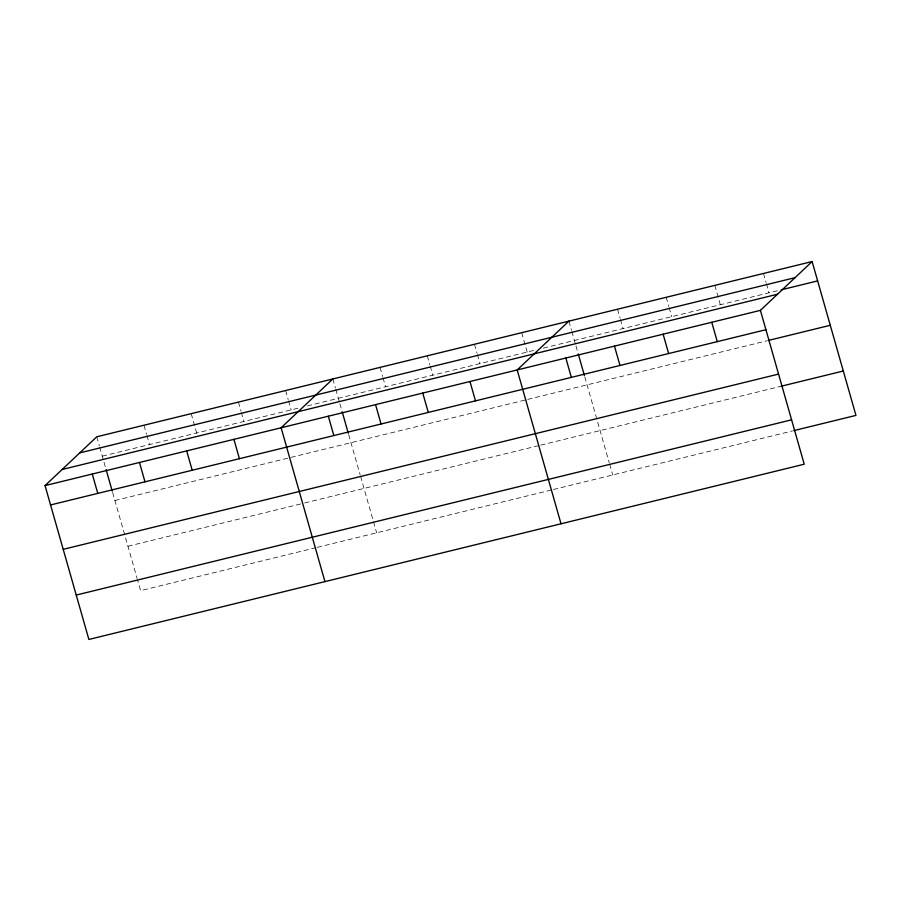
<?xml version="1.0" encoding="UTF-8"?>
<svg xmlns="http://www.w3.org/2000/svg" width="901" height="901" viewBox="0 0 901 901"><rect width="100%" height="100%" fill="white"/><g stroke="black" fill="none" stroke-linecap="round" stroke-linejoin="round"><path stroke-width="0.68" stroke-dasharray="4.5 3.38" d="M102.275 456.143L297.882 408.232M307.32 405.912L536.647 349.734M543.393 348.09L779.804 290.167M114.923 500.528L526.353 399.74M527.704 399.402L766.774 340.848M127.942 546.254L303.31 503.299M304.662 502.961L539.384 445.466M540.724 445.139L781.156 386.236M315.958 547.673L140.59 590.639L137.526 579.872M317.298 547.346L552.02 489.851M553.372 489.513L792.441 430.96M763.485 273.465L766.053 282.497M766.424 283.792L768.992 292.825M714.842 285.38L720.35 304.741M666.188 297.296L668.767 306.329M669.128 307.624L671.707 316.656M617.545 309.212L620.125 318.244M620.485 319.54L623.064 328.572M568.903 321.128L571.471 330.16M571.842 331.455L575.57 344.52M575.953 345.86L577.868 352.584M584.76 376.798L609.279 462.877M609.662 464.218L612.725 474.973M521.69 332.694L527.198 352.054M474.478 344.261L477.046 353.293M477.417 354.589L479.985 363.621M427.265 355.827L429.833 364.86M430.205 366.155L432.773 375.176M380.042 367.394L382.621 376.427M382.993 377.722L385.56 386.743M332.829 378.961L335.409 387.993M335.769 389.277L339.497 402.353M339.88 403.693L341.794 410.417M348.687 434.631L360.186 474.973M360.569 476.314L376.652 532.806M285.617 390.527L288.196 399.56M288.557 400.844L291.136 409.876M238.405 402.094L240.972 411.126M241.344 412.41L243.912 421.443M191.192 413.66L196.7 433.009M143.98 425.227L146.548 434.259M146.919 435.543L149.487 444.576M96.767 436.794L99.335 445.826M99.707 447.11L105.721 468.25M112.625 492.453L137.143 578.532"/><path stroke-width="1.35" d="M812.128 261.549L760.41 310.361L804.233 464.206L88.872 639.451L45.05 485.605L96.767 436.794L812.128 261.549L855.95 415.395L793.792 430.622M332.829 378.961L281.123 427.772L324.946 581.618M568.903 321.128L517.185 369.951L561.019 523.785M79.693 452.899L795.065 277.666M781.156 289.84L817.635 280.909M62.113 469.5L777.473 294.255M45.05 485.605L760.41 310.361M50.557 504.954L765.929 329.721M768.125 340.51L830.283 325.284M63.205 549.34L778.565 374.095M781.156 386.236L843.302 371.009M76.236 595.065L791.596 419.832M711.767 322.276L717.286 341.637M663.125 334.192L668.632 353.552M614.482 346.119L619.989 365.468M578.251 353.935L584.377 375.458M565.839 358.035L571.347 377.384M469.973 381.517L475.491 400.866M422.76 393.073L428.279 412.433M375.548 404.639L381.055 423.999M342.177 411.757L348.304 433.28M328.336 416.206L333.843 435.566M233.911 439.339L239.418 458.688M186.687 450.905L192.206 470.254M139.475 462.472L144.993 481.821M106.104 469.59L112.242 491.113M92.262 474.039L97.781 493.388"/></g></svg>
